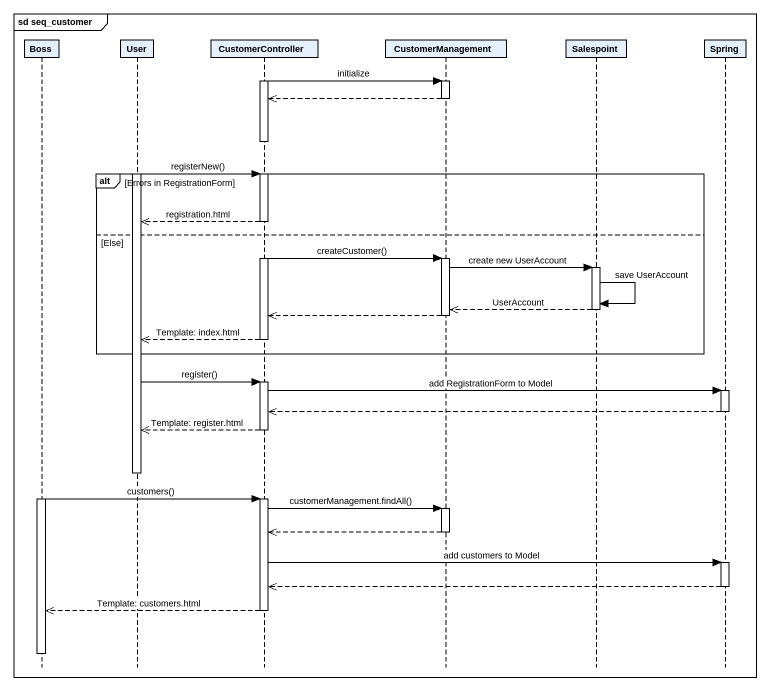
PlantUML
@startuml
mainframe sd seq_customer
hide footbox
participant Boss
participant User
participant CustomerController
participant CustomerManagement
participant Salespoint
participant Spring

activate CustomerController
CustomerController -> CustomerManagement : initialize
activate CustomerManagement
CustomerManagement -->> CustomerController
deactivate CustomerManagement
deactivate CustomerController
activate User
alt Errors in RegistrationForm
  User -> CustomerController : registerNew()
  activate CustomerController
  CustomerController -->> User : registration.html
else Else
  CustomerController -> CustomerManagement : createCustomer()
  activate CustomerManagement
  CustomerManagement -> Salespoint : create new UserAccount
  activate Salespoint
  Salespoint -> Salespoint : save UserAccount
  Salespoint -->> CustomerManagement : UserAccount
  deactivate Salespoint
  CustomerManagement -->> CustomerController
  deactivate CustomerManagement
  CustomerController -->> User : Template: index.html
  deactivate CustomerController
end
User -> CustomerController : register()
activate CustomerController
CustomerController -> Spring : add RegistrationForm to Model
activate Spring
Spring -->> CustomerController
deactivate Spring
CustomerController -->> User : Template: register.html
deactivate CustomerController
deactivate User
activate Boss
Boss -> CustomerController : customers()
activate CustomerController
CustomerController -> CustomerManagement : customerManagement.findAll()
activate CustomerManagement
CustomerManagement -->> CustomerController
deactivate CustomerManagement
CustomerController -> Spring : add customers to Model
activate Spring
Spring -->> CustomerController
deactivate Spring
CustomerController -->> Boss : Template: customers.html
deactivate CustomerController
deactivate Boss
@enduml
